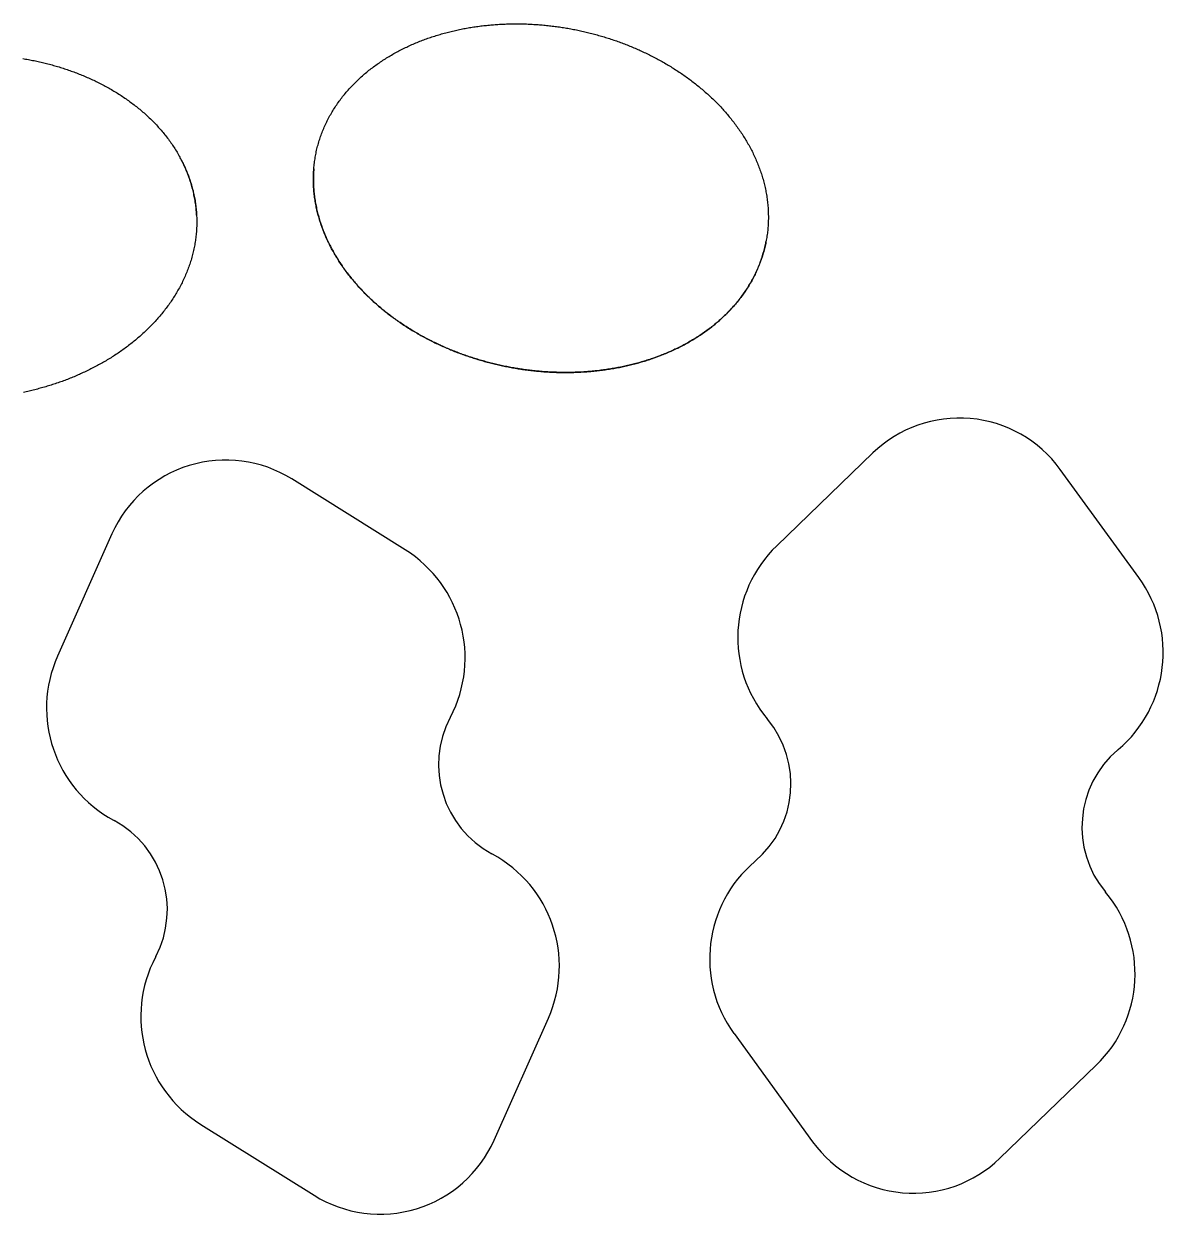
# Model space of a CAD drawing. Extents: x -88 to 61, y -41 to 84.
# Drawn here: x -27.04 to 12.71, y 42.54 to 84.08 of the extents above; entities that cross this region are included whole.
import ezdxf

# ---------------------------------------------------------------- set-up
doc = ezdxf.new("R2010")
doc.units = 0
doc.layers.get('0').update_dxf_attribs({"linetype": 'continuous'})

# ---------------------------------------------------------------- blocks, each defined once
blk = doc.blocks.new('CUT')
at = {"color": 0}
for p, q in [((2.584, 69.107), (-0.773, 65.864)), ((-13.733, 65.724), (-17.691, 68.199)), ((11.862, 64.758), (9.12, 68.535)), ((-23.965, 66.28), (-25.863, 62.016)), ((-12.163, 59.871), (-12.154, 59.887)), ((-1.104, 59.826), (-1.092, 59.812)), ((11.126, 58.743), (11.139, 58.755)), ((-23.907, 56.294), (-23.891, 56.285)), ((-10.693, 55.106), (-10.709, 55.115)), ((-1.526, 54.857), (-1.539, 54.845)), ((10.704, 53.774), (10.692, 53.788)), ((-22.437, 51.529), (-22.446, 51.513)), ((-10.635, 45.12), (-8.737, 49.384)), ((-2.262, 48.842), (0.48, 45.065)), ((7.016, 44.493), (10.373, 47.736)), ((-20.867, 45.676), (-16.909, 43.201))]:
    blk.add_line(p, q, dxfattribs=at)
blk.add_lwpolyline([(-1.147, 76.474), (-1.157, 76.425), (-1.167, 76.376), (-1.178, 76.327), (-1.189, 76.278), (-1.201, 76.23), (-1.214, 76.181), (-1.227, 76.133), (-1.241, 76.085), (-1.255, 76.037), (-1.269, 75.989), (-1.285, 75.941), (-1.3, 75.894), (-1.316, 75.847), (-1.333, 75.799), (-1.35, 75.753), (-1.368, 75.706), (-1.386, 75.659), (-1.405, 75.613), (-1.425, 75.567), (-1.444, 75.521), (-1.465, 75.475), (-1.485, 75.43), (-1.507, 75.384), (-1.528, 75.339), (-1.55, 75.295), (-1.573, 75.25), (-1.596, 75.206), (-1.62, 75.162), (-1.644, 75.118), (-1.668, 75.074), (-1.693, 75.031), (-1.719, 74.988), (-1.745, 74.945), (-1.771, 74.902), (-1.798, 74.86), (-1.825, 74.818), (-1.852, 74.777), (-1.88, 74.735), (-1.909, 74.694), (-1.938, 74.653), (-1.967, 74.612), (-1.996, 74.572), (-2.026, 74.532), (-2.057, 74.493), (-2.088, 74.453), (-2.119, 74.414), (-2.15, 74.375), (-2.182, 74.337), (-2.214, 74.298), (-2.247, 74.261), (-2.28, 74.223), (-2.313, 74.186), (-2.347, 74.149), (-2.381, 74.112), (-2.415, 74.076), (-2.45, 74.04), (-2.485, 74.004), (-2.52, 73.968), (-2.556, 73.933), (-2.592, 73.899), (-2.628, 73.864), (-2.664, 73.83), (-2.701, 73.796), (-2.738, 73.763), (-2.776, 73.729), (-2.813, 73.697), (-2.851, 73.664), (-2.89, 73.632), (-2.928, 73.6), (-2.967, 73.568), (-3.006, 73.537), (-3.045, 73.506), (-3.085, 73.475), (-3.124, 73.445), (-3.164, 73.415), (-3.205, 73.385), (-3.245, 73.356), (-3.286, 73.327), (-3.327, 73.298), (-3.368, 73.27), (-3.409, 73.242), (-3.451, 73.214), (-3.493, 73.187), (-3.535, 73.159), (-3.577, 73.133), (-3.619, 73.106), (-3.662, 73.08), (-3.705, 73.054), (-3.748, 73.029), (-3.791, 73.003), (-3.834, 72.978), (-3.878, 72.954), (-3.921, 72.929), (-3.965, 72.905), (-4.009, 72.882), (-4.053, 72.858), (-4.098, 72.835), (-4.142, 72.813), (-4.187, 72.79), (-4.232, 72.768), (-4.277, 72.746), (-4.322, 72.725), (-4.367, 72.703), (-4.413, 72.683), (-4.458, 72.662), (-4.504, 72.642), (-4.55, 72.622), (-4.596, 72.602), (-4.642, 72.582), (-4.688, 72.563), (-4.734, 72.544), (-4.781, 72.526), (-4.827, 72.508), (-4.874, 72.49), (-4.921, 72.472), (-4.968, 72.455), (-5.015, 72.438), (-5.062, 72.421), (-5.109, 72.405), (-5.156, 72.388), (-5.204, 72.372), (-5.251, 72.357), (-5.299, 72.342), (-5.346, 72.326), (-5.394, 72.312), (-5.442, 72.297), (-5.49, 72.283), (-5.538, 72.269), (-5.586, 72.256), (-5.634, 72.242), (-5.683, 72.229), (-5.731, 72.216), (-5.779, 72.204), (-5.828, 72.192), (-5.876, 72.18), (-5.925, 72.168), (-5.974, 72.157), (-6.022, 72.146), (-6.071, 72.135), (-6.12, 72.124), (-6.169, 72.114), (-6.218, 72.104), (-6.267, 72.094), (-6.316, 72.085), (-6.365, 72.075), (-6.414, 72.066), (-6.464, 72.058), (-6.513, 72.049), (-6.562, 72.041), (-6.612, 72.033), (-6.661, 72.026), (-6.711, 72.018), (-6.76, 72.011), (-6.81, 72.004), (-6.859, 71.998), (-6.909, 71.991), (-6.958, 71.985), (-7.008, 71.979), (-7.058, 71.974), (-7.107, 71.969), (-7.157, 71.964), (-7.207, 71.959), (-7.257, 71.954), (-7.307, 71.95), (-7.356, 71.946), (-7.406, 71.942), (-7.456, 71.939), (-7.506, 71.935), (-7.556, 71.932), (-7.606, 71.93), (-7.656, 71.927), (-7.706, 71.925), (-7.756, 71.923), (-7.806, 71.921), (-7.856, 71.92), (-7.906, 71.918), (-7.956, 71.917), (-8.006, 71.916), (-8.056, 71.916), (-8.106, 71.916), (-8.156, 71.916), (-8.206, 71.916), (-8.256, 71.916), (-8.306, 71.917), (-8.356, 71.918), (-8.406, 71.919), (-8.456, 71.921), (-8.506, 71.922), (-8.555, 71.924), (-8.605, 71.926), (-8.655, 71.929), (-8.705, 71.931), (-8.755, 71.934), (-8.805, 71.937), (-8.855, 71.941), (-8.905, 71.944), (-8.955, 71.948), (-9.005, 71.952), (-9.054, 71.956), (-9.104, 71.961), (-9.154, 71.966), (-9.204, 71.971), (-9.253, 71.976), (-9.303, 71.981), (-9.353, 71.987), (-9.402, 71.993), (-9.452, 71.999), (-9.502, 72.006), (-9.551, 72.012), (-9.601, 72.019), (-9.65, 72.026), (-9.7, 72.033), (-9.749, 72.041), (-9.799, 72.049), (-9.848, 72.057), (-9.897, 72.065), (-9.946, 72.074), (-9.996, 72.082), (-10.045, 72.091), (-10.094, 72.1), (-10.143, 72.11), (-10.192, 72.12), (-10.241, 72.129), (-10.29, 72.14), (-10.339, 72.15), (-10.388, 72.16), (-10.437, 72.171), (-10.486, 72.182), (-10.534, 72.194), (-10.583, 72.205), (-10.632, 72.217), (-10.68, 72.229), (-10.729, 72.241), (-10.777, 72.253), (-10.825, 72.266), (-10.874, 72.279), (-10.922, 72.292), (-10.97, 72.305), (-11.018, 72.319), (-11.066, 72.332), (-11.114, 72.346), (-11.162, 72.361), (-11.21, 72.375), (-11.258, 72.39), (-11.306, 72.405), (-11.353, 72.42), (-11.401, 72.435), (-11.449, 72.451), (-11.496, 72.466), (-11.543, 72.482), (-11.591, 72.499), (-11.638, 72.515), (-11.685, 72.532), (-11.732, 72.549), (-11.779, 72.566), (-11.826, 72.583), (-11.873, 72.601), (-11.919, 72.619), (-11.966, 72.637), (-12.012, 72.655), (-12.059, 72.674), (-12.105, 72.692), (-12.152, 72.711), (-12.198, 72.731), (-12.244, 72.75), (-12.29, 72.77), (-12.336, 72.79), (-12.381, 72.81), (-12.427, 72.83), (-12.473, 72.851), (-12.518, 72.871), (-12.563, 72.892), (-12.609, 72.914), (-12.654, 72.935), (-12.699, 72.957), (-12.744, 72.979), (-12.789, 73.001), (-12.833, 73.023), (-12.878, 73.046), (-12.922, 73.069), (-12.967, 73.092), (-13.011, 73.115), (-13.055, 73.139), (-13.099, 73.162), (-13.143, 73.186), (-13.187, 73.211), (-13.23, 73.235), (-13.274, 73.26), (-13.317, 73.284), (-13.361, 73.31), (-13.404, 73.335), (-13.447, 73.361), (-13.489, 73.386), (-13.532, 73.412), (-13.575, 73.439), (-13.617, 73.465), (-13.659, 73.492), (-13.701, 73.519), (-13.743, 73.546), (-13.785, 73.573), (-13.827, 73.601), (-13.868, 73.629), (-13.91, 73.657), (-13.951, 73.685), (-13.992, 73.714), (-14.033, 73.743), (-14.074, 73.772), (-14.114, 73.801), (-14.155, 73.83), (-14.195, 73.86), (-14.235, 73.89), (-14.275, 73.92), (-14.314, 73.951), (-14.354, 73.981), (-14.393, 74.012), (-14.432, 74.043), (-14.471, 74.075), (-14.51, 74.106), (-14.549, 74.138), (-14.587, 74.17), (-14.625, 74.202), (-14.663, 74.235), (-14.701, 74.267), (-14.739, 74.3), (-14.776, 74.333), (-14.813, 74.367), (-14.85, 74.4), (-14.887, 74.434), (-14.924, 74.468), (-14.96, 74.503), (-14.996, 74.537), (-15.032, 74.572), (-15.068, 74.607), (-15.103, 74.642), (-15.139, 74.678), (-15.174, 74.714), (-15.208, 74.749), (-15.243, 74.786), (-15.277, 74.822), (-15.311, 74.859), (-15.345, 74.895), (-15.379, 74.933), (-15.412, 74.97), (-15.445, 75.007), (-15.478, 75.045), (-15.51, 75.083), (-15.542, 75.121), (-15.574, 75.16), (-15.606, 75.198), (-15.638, 75.237), (-15.669, 75.276), (-15.7, 75.316), (-15.73, 75.355), (-15.76, 75.395), (-15.79, 75.435), (-15.82, 75.475), (-15.85, 75.516), (-15.879, 75.556), (-15.908, 75.597), (-15.936, 75.638), (-15.964, 75.68), (-15.992, 75.721), (-16.02, 75.763), (-16.047, 75.805), (-16.074, 75.847), (-16.1, 75.889), (-16.126, 75.932), (-16.152, 75.975), (-16.178, 76.018), (-16.203, 76.061), (-16.228, 76.104), (-16.252, 76.148), (-16.276, 76.192), (-16.3, 76.236), (-16.324, 76.28), (-16.347, 76.324), (-16.369, 76.369), (-16.391, 76.414), (-16.413, 76.459), (-16.435, 76.504), (-16.456, 76.549), (-16.477, 76.595), (-16.497, 76.64), (-16.517, 76.686), (-16.536, 76.732), (-16.555, 76.778), (-16.574, 76.825), (-16.592, 76.871), (-16.61, 76.918), (-16.627, 76.965), (-16.644, 77.012), (-16.661, 77.059), (-16.677, 77.107), (-16.693, 77.154), (-16.708, 77.202), (-16.723, 77.25), (-16.737, 77.297), (-16.751, 77.345), (-16.764, 77.394), (-16.777, 77.442), (-16.789, 77.49), (-16.801, 77.539), (-16.813, 77.588), (-16.823, 77.636), (-16.834, 77.685), (-16.844, 77.734), (-16.853, 77.783), (-16.862, 77.833), (-16.871, 77.882), (-16.879, 77.931), (-16.886, 77.981), (-16.893, 78.03), (-16.9, 78.08), (-16.906, 78.129), (-16.911, 78.179), (-16.916, 78.229), (-16.92, 78.279), (-16.924, 78.329), (-16.927, 78.378), (-16.93, 78.428), (-16.932, 78.478), (-16.934, 78.528), (-16.935, 78.578), (-16.936, 78.628), (-16.936, 78.678), (-16.936, 78.728), (-16.935, 78.778), (-16.933, 78.828), (-16.931, 78.878), (-16.928, 78.928), (-16.925, 78.978), (-16.921, 79.028), (-16.917, 79.078), (-16.912, 79.127), (-16.907, 79.177), (-16.901, 79.227), (-16.894, 79.276), (-16.887, 79.326), (-16.88, 79.375), (-16.872, 79.425), (-16.863, 79.474), (-16.854, 79.523), (-16.844, 79.572), (-16.834, 79.621), (-16.823, 79.67), (-16.811, 79.718), (-16.799, 79.767), (-16.787, 79.815), (-16.774, 79.864), (-16.76, 79.912), (-16.746, 79.96), (-16.732, 80.008), (-16.717, 80.055), (-16.701, 80.103), (-16.685, 80.15), (-16.668, 80.197), (-16.651, 80.244), (-16.633, 80.291), (-16.615, 80.337), (-16.596, 80.384), (-16.577, 80.43), (-16.557, 80.476), (-16.537, 80.522), (-16.516, 80.567), (-16.495, 80.612), (-16.473, 80.658), (-16.451, 80.702), (-16.428, 80.747), (-16.405, 80.791), (-16.382, 80.835), (-16.358, 80.879), (-16.333, 80.923), (-16.308, 80.966), (-16.283, 81.009), (-16.257, 81.052), (-16.231, 81.095), (-16.204, 81.137), (-16.177, 81.179), (-16.15, 81.221), (-16.122, 81.262), (-16.093, 81.303), (-16.064, 81.344), (-16.035, 81.385), (-16.006, 81.425), (-15.976, 81.465), (-15.945, 81.505), (-15.915, 81.544), (-15.883, 81.583), (-15.852, 81.622), (-15.82, 81.661), (-15.788, 81.699), (-15.755, 81.737), (-15.722, 81.774), (-15.689, 81.812), (-15.655, 81.849), (-15.621, 81.885), (-15.587, 81.922), (-15.553, 81.958), (-15.518, 81.994), (-15.482, 82.029), (-15.447, 82.064), (-15.411, 82.099), (-15.375, 82.133), (-15.338, 82.168), (-15.301, 82.202), (-15.264, 82.235), (-15.227, 82.268), (-15.189, 82.301), (-15.151, 82.334), (-15.113, 82.366), (-15.075, 82.398), (-15.036, 82.43), (-14.997, 82.461), (-14.958, 82.492), (-14.918, 82.523), (-14.878, 82.553), (-14.838, 82.583), (-14.798, 82.613), (-14.758, 82.642), (-14.717, 82.671), (-14.676, 82.7), (-14.635, 82.728), (-14.594, 82.756), (-14.552, 82.784), (-14.51, 82.812), (-14.468, 82.839), (-14.426, 82.866), (-14.384, 82.892), (-14.341, 82.918), (-14.298, 82.944), (-14.255, 82.97), (-14.212, 82.995), (-14.169, 83.02), (-14.125, 83.045), (-14.082, 83.069), (-14.038, 83.093), (-13.994, 83.117), (-13.95, 83.14), (-13.905, 83.163), (-13.861, 83.186), (-13.816, 83.208), (-13.771, 83.23), (-13.726, 83.252), (-13.681, 83.274), (-13.636, 83.295), (-13.591, 83.316), (-13.545, 83.337), (-13.499, 83.357), (-13.454, 83.377), (-13.408, 83.397), (-13.362, 83.416), (-13.315, 83.435), (-13.269, 83.454), (-13.223, 83.473), (-13.176, 83.491), (-13.129, 83.509), (-13.083, 83.527), (-13.036, 83.544), (-12.989, 83.561), (-12.942, 83.578), (-12.894, 83.594), (-12.847, 83.611), (-12.8, 83.626), (-12.752, 83.642), (-12.705, 83.657), (-12.657, 83.672), (-12.609, 83.687), (-12.561, 83.702), (-12.513, 83.716), (-12.465, 83.73), (-12.417, 83.743), (-12.369, 83.757), (-12.321, 83.77), (-12.272, 83.783), (-12.224, 83.795), (-12.176, 83.807), (-12.127, 83.819), (-12.078, 83.831), (-12.03, 83.843), (-11.981, 83.854), (-11.932, 83.865), (-11.883, 83.875), (-11.834, 83.885), (-11.785, 83.896), (-11.736, 83.905), (-11.687, 83.915), (-11.638, 83.924), (-11.589, 83.933), (-11.54, 83.942), (-11.49, 83.95), (-11.441, 83.958), (-11.392, 83.966), (-11.342, 83.974), (-11.293, 83.981), (-11.243, 83.988), (-11.194, 83.995), (-11.144, 84.002), (-11.095, 84.008), (-11.045, 84.014), (-10.995, 84.02), (-10.946, 84.026), (-10.896, 84.031), (-10.846, 84.036), (-10.797, 84.041), (-10.747, 84.045), (-10.697, 84.05), (-10.647, 84.054), (-10.597, 84.058), (-10.547, 84.061), (-10.497, 84.064), (-10.448, 84.067), (-10.398, 84.07), (-10.348, 84.073), (-10.298, 84.075), (-10.248, 84.077), (-10.198, 84.079), (-10.148, 84.08), (-10.098, 84.082), (-10.048, 84.083), (-9.998, 84.083), (-9.948, 84.084), (-9.898, 84.084), (-9.848, 84.084), (-9.798, 84.084), (-9.748, 84.084), (-9.698, 84.083), (-9.648, 84.082), (-9.598, 84.081), (-9.548, 84.08), (-9.498, 84.078), (-9.448, 84.076), (-9.398, 84.074), (-9.348, 84.072), (-9.298, 84.069), (-9.248, 84.066), (-9.198, 84.063), (-9.148, 84.06), (-9.099, 84.056), (-9.049, 84.052), (-8.999, 84.048), (-8.949, 84.044), (-8.899, 84.039), (-8.849, 84.035), (-8.8, 84.03), (-8.75, 84.025), (-8.7, 84.019), (-8.651, 84.013), (-8.601, 84.007), (-8.551, 84.001), (-8.502, 83.995), (-8.452, 83.988), (-8.403, 83.981), (-8.353, 83.974), (-8.304, 83.967), (-8.254, 83.96), (-8.205, 83.952), (-8.156, 83.944), (-8.106, 83.935), (-8.057, 83.927), (-8.008, 83.918), (-7.959, 83.909), (-7.909, 83.9), (-7.86, 83.891), (-7.811, 83.881), (-7.762, 83.871), (-7.713, 83.861), (-7.664, 83.851), (-7.615, 83.84), (-7.567, 83.83), (-7.518, 83.819), (-7.469, 83.807), (-7.42, 83.796), (-7.372, 83.784), (-7.323, 83.772), (-7.275, 83.76), (-7.226, 83.748), (-7.178, 83.735), (-7.13, 83.722), (-7.081, 83.709), (-7.033, 83.696), (-6.985, 83.682), (-6.937, 83.669), (-6.889, 83.655), (-6.841, 83.64), (-6.793, 83.626), (-6.745, 83.611), (-6.698, 83.596), (-6.65, 83.581), (-6.602, 83.566), (-6.555, 83.55), (-6.507, 83.535), (-6.46, 83.519), (-6.413, 83.502), (-6.366, 83.486), (-6.318, 83.469), (-6.271, 83.452), (-6.224, 83.435), (-6.177, 83.418), (-6.131, 83.4), (-6.084, 83.382), (-6.037, 83.364), (-5.991, 83.346), (-5.944, 83.328), (-5.898, 83.309), (-5.852, 83.29), (-5.806, 83.271), (-5.759, 83.251), (-5.713, 83.232), (-5.668, 83.212), (-5.622, 83.192), (-5.576, 83.171), (-5.531, 83.151), (-5.485, 83.13), (-5.44, 83.109), (-5.394, 83.088), (-5.349, 83.066), (-5.304, 83.045), (-5.259, 83.023), (-5.214, 83.001), (-5.17, 82.978), (-5.125, 82.956), (-5.081, 82.933), (-5.036, 82.91), (-4.992, 82.887), (-4.948, 82.863), (-4.904, 82.839), (-4.86, 82.815), (-4.816, 82.791), (-4.773, 82.767), (-4.729, 82.742), (-4.686, 82.717), (-4.642, 82.692), (-4.599, 82.667), (-4.556, 82.641), (-4.514, 82.615), (-4.471, 82.589), (-4.428, 82.563), (-4.386, 82.537), (-4.344, 82.51), (-4.301, 82.483), (-4.259, 82.456), (-4.218, 82.429), (-4.176, 82.401), (-4.134, 82.373), (-4.093, 82.345), (-4.052, 82.317), (-4.011, 82.288), (-3.97, 82.259), (-3.929, 82.23), (-3.889, 82.201), (-3.848, 82.172), (-3.808, 82.142), (-3.768, 82.112), (-3.728, 82.082), (-3.688, 82.052), (-3.649, 82.021), (-3.609, 81.99), (-3.57, 81.959), (-3.531, 81.928), (-3.493, 81.896), (-3.454, 81.864), (-3.415, 81.832), (-3.377, 81.8), (-3.339, 81.768), (-3.301, 81.735), (-3.264, 81.702), (-3.226, 81.669), (-3.189, 81.636), (-3.152, 81.602), (-3.115, 81.568), (-3.079, 81.534), (-3.042, 81.5), (-3.006, 81.465), (-2.97, 81.43), (-2.935, 81.395), (-2.899, 81.36), (-2.864, 81.325), (-2.829, 81.289), (-2.794, 81.253), (-2.759, 81.217), (-2.725, 81.181), (-2.691, 81.144), (-2.657, 81.107), (-2.624, 81.07), (-2.59, 81.033), (-2.557, 80.995), (-2.525, 80.957), (-2.492, 80.92), (-2.46, 80.881), (-2.428, 80.843), (-2.396, 80.804), (-2.365, 80.765), (-2.333, 80.726), (-2.303, 80.687), (-2.272, 80.647), (-2.242, 80.608), (-2.212, 80.568), (-2.182, 80.527), (-2.152, 80.487), (-2.123, 80.446), (-2.095, 80.406), (-2.066, 80.364), (-2.038, 80.323), (-2.01, 80.282), (-1.982, 80.24), (-1.955, 80.198), (-1.928, 80.156), (-1.902, 80.114), (-1.875, 80.071), (-1.849, 80.028), (-1.824, 79.985), (-1.799, 79.942), (-1.774, 79.899), (-1.749, 79.855), (-1.725, 79.811), (-1.701, 79.767), (-1.678, 79.723), (-1.655, 79.679), (-1.632, 79.634), (-1.61, 79.589), (-1.588, 79.545), (-1.567, 79.499), (-1.546, 79.454), (-1.525, 79.409), (-1.504, 79.363), (-1.485, 79.317), (-1.465, 79.271), (-1.446, 79.225), (-1.427, 79.178), (-1.409, 79.132), (-1.391, 79.085), (-1.374, 79.038), (-1.357, 78.991), (-1.34, 78.944), (-1.324, 78.897), (-1.308, 78.849), (-1.293, 78.802), (-1.278, 78.754), (-1.264, 78.706), (-1.25, 78.658), (-1.237, 78.61), (-1.224, 78.561), (-1.212, 78.513), (-1.2, 78.464), (-1.188, 78.416), (-1.177, 78.367), (-1.167, 78.318), (-1.157, 78.269), (-1.147, 78.22), (-1.138, 78.171), (-1.13, 78.122), (-1.122, 78.072), (-1.114, 78.023), (-1.107, 77.973), (-1.101, 77.924), (-1.095, 77.874), (-1.089, 77.824), (-1.084, 77.775), (-1.08, 77.725), (-1.076, 77.675), (-1.073, 77.625), (-1.07, 77.575), (-1.068, 77.525), (-1.066, 77.475), (-1.065, 77.425), (-1.064, 77.375), (-1.064, 77.325), (-1.064, 77.275), (-1.065, 77.225), (-1.067, 77.175), (-1.069, 77.125), (-1.072, 77.075), (-1.075, 77.025), (-1.078, 76.976), (-1.083, 76.926), (-1.087, 76.876), (-1.093, 76.826), (-1.099, 76.777), (-1.105, 76.727), (-1.112, 76.678), (-1.12, 76.628), (-1.128, 76.579), (-1.136, 76.53), (-1.146, 76.48)], close=True, dxfattribs=at)
for points in [[(-27.077, 82.871), (-27.027, 82.863), (-26.978, 82.855), (-26.929, 82.846), (-26.88, 82.837), (-26.831, 82.828), (-26.781, 82.819), (-26.732, 82.809), (-26.683, 82.799), (-26.634, 82.789), (-26.586, 82.779), (-26.537, 82.768), (-26.488, 82.757), (-26.439, 82.746), (-26.39, 82.735), (-26.342, 82.723), (-26.293, 82.711), (-26.245, 82.699), (-26.196, 82.687), (-26.148, 82.674), (-26.1, 82.661), (-26.051, 82.648), (-26.003, 82.635), (-25.955, 82.621), (-25.907, 82.607), (-25.859, 82.593), (-25.811, 82.578), (-25.763, 82.564), (-25.716, 82.549), (-25.668, 82.534), (-25.62, 82.518), (-25.573, 82.503), (-25.526, 82.487), (-25.478, 82.47), (-25.431, 82.454), (-25.384, 82.437), (-25.337, 82.42), (-25.29, 82.403), (-25.243, 82.386), (-25.196, 82.368), (-25.15, 82.35), (-25.103, 82.331), (-25.057, 82.313), (-25.01, 82.294), (-24.964, 82.275), (-24.918, 82.256), (-24.872, 82.236), (-24.826, 82.216), (-24.781, 82.196), (-24.735, 82.176), (-24.689, 82.155), (-24.644, 82.134), (-24.599, 82.113), (-24.554, 82.091), (-24.509, 82.07), (-24.464, 82.048), (-24.419, 82.025), (-24.374, 82.003), (-24.33, 81.98), (-24.285, 81.957), (-24.241, 81.933), (-24.197, 81.91), (-24.153, 81.886), (-24.11, 81.861), (-24.066, 81.837), (-24.023, 81.812), (-23.979, 81.787), (-23.936, 81.762), (-23.893, 81.736), (-23.85, 81.71), (-23.808, 81.684), (-23.765, 81.658), (-23.723, 81.631), (-23.681, 81.604), (-23.639, 81.577), (-23.597, 81.549), (-23.556, 81.521), (-23.515, 81.493), (-23.473, 81.465), (-23.432, 81.436), (-23.392, 81.407), (-23.351, 81.378), (-23.311, 81.348), (-23.271, 81.319), (-23.231, 81.288), (-23.191, 81.258), (-23.152, 81.227), (-23.112, 81.196), (-23.073, 81.165), (-23.034, 81.134), (-22.996, 81.102), (-22.958, 81.07), (-22.919, 81.037), (-22.882, 81.005), (-22.844, 80.972), (-22.807, 80.939), (-22.77, 80.905), (-22.733, 80.871), (-22.696, 80.837), (-22.66, 80.803), (-22.624, 80.768), (-22.588, 80.733), (-22.553, 80.698), (-22.517, 80.662), (-22.482, 80.627), (-22.448, 80.59), (-22.414, 80.554), (-22.38, 80.517), (-22.346, 80.481), (-22.312, 80.443), (-22.279, 80.406), (-22.247, 80.368), (-22.214, 80.33), (-22.182, 80.292), (-22.15, 80.253), (-22.119, 80.214), (-22.088, 80.175), (-22.057, 80.136), (-22.026, 80.096), (-21.996, 80.056), (-21.967, 80.016), (-21.937, 79.975), (-21.908, 79.935), (-21.88, 79.894), (-21.851, 79.852), (-21.824, 79.811), (-21.796, 79.769), (-21.769, 79.727), (-21.742, 79.685), (-21.716, 79.642), (-21.69, 79.599), (-21.665, 79.556), (-21.64, 79.513), (-21.615, 79.47), (-21.591, 79.426), (-21.567, 79.382), (-21.544, 79.338), (-21.521, 79.293), (-21.498, 79.249), (-21.476, 79.204), (-21.455, 79.159), (-21.434, 79.113), (-21.413, 79.068), (-21.393, 79.022), (-21.373, 78.976), (-21.354, 78.93), (-21.335, 78.883), (-21.317, 78.837), (-21.299, 78.79), (-21.282, 78.743), (-21.265, 78.696), (-21.249, 78.649), (-21.233, 78.602), (-21.218, 78.554), (-21.203, 78.506), (-21.188, 78.458), (-21.175, 78.41), (-21.161, 78.362), (-21.149, 78.314), (-21.136, 78.265), (-21.125, 78.217), (-21.114, 78.168), (-21.103, 78.119), (-21.093, 78.07), (-21.083, 78.021), (-21.074, 77.972), (-21.066, 77.922), (-21.058, 77.873), (-21.051, 77.824), (-21.044, 77.774), (-21.037, 77.724), (-21.032, 77.675), (-21.027, 77.625), (-21.022, 77.575), (-21.018, 77.525), (-21.014, 77.476), (-21.011, 77.426), (-21.011, 77.419), (-21.009, 77.369), (-21.007, 77.319), (-21.006, 77.269), (-21.005, 77.219), (-21.005, 77.169), (-21.005, 77.119), (-21.006, 77.069), (-21.008, 77.019), (-21.01, 76.969), (-21.013, 76.919), (-21.016, 76.869), (-21.019, 76.819), (-21.024, 76.769), (-21.029, 76.72), (-21.034, 76.67), (-21.04, 76.62), (-21.046, 76.571), (-21.053, 76.521), (-21.061, 76.472), (-21.069, 76.422), (-21.078, 76.373), (-21.087, 76.324), (-21.096, 76.275), (-21.107, 76.226), (-21.117, 76.177), (-21.128, 76.128), (-21.14, 76.08), (-21.152, 76.031), (-21.165, 75.983), (-21.178, 75.935), (-21.192, 75.887), (-21.206, 75.839), (-21.221, 75.791), (-21.236, 75.743), (-21.252, 75.696), (-21.268, 75.649), (-21.285, 75.601), (-21.302, 75.554), (-21.32, 75.508), (-21.338, 75.461), (-21.356, 75.415), (-21.375, 75.368), (-21.395, 75.322), (-21.415, 75.276), (-21.435, 75.231), (-21.456, 75.185), (-21.477, 75.14), (-21.498, 75.095), (-21.52, 75.05), (-21.543, 75.005), (-21.566, 74.961), (-21.589, 74.917), (-21.613, 74.873), (-21.637, 74.829), (-21.661, 74.785), (-21.686, 74.742), (-21.712, 74.699), (-21.737, 74.656), (-21.763, 74.613), (-21.79, 74.571), (-21.817, 74.529), (-21.844, 74.487), (-21.871, 74.445), (-21.899, 74.403), (-21.927, 74.362), (-21.956, 74.321), (-21.985, 74.28), (-22.014, 74.24), (-22.044, 74.199), (-22.074, 74.159), (-22.104, 74.12), (-22.135, 74.08), (-22.166, 74.041), (-22.197, 74.002), (-22.229, 73.963), (-22.26, 73.924), (-22.293, 73.886), (-22.325, 73.848), (-22.358, 73.81), (-22.391, 73.773), (-22.424, 73.736), (-22.458, 73.699), (-22.492, 73.662), (-22.526, 73.625), (-22.56, 73.589), (-22.595, 73.553), (-22.63, 73.518), (-22.665, 73.482), (-22.701, 73.447), (-22.737, 73.412), (-22.773, 73.377), (-22.809, 73.343), (-22.845, 73.309), (-22.882, 73.275), (-22.919, 73.241), (-22.956, 73.208), (-22.994, 73.175), (-23.032, 73.142), (-23.07, 73.109), (-23.108, 73.077), (-23.146, 73.045), (-23.185, 73.013), (-23.223, 72.982), (-23.262, 72.95), (-23.302, 72.919), (-23.341, 72.888), (-23.381, 72.858), (-23.421, 72.828), (-23.461, 72.798), (-23.501, 72.768), (-23.541, 72.739), (-23.582, 72.709), (-23.622, 72.68), (-23.663, 72.652), (-23.705, 72.623), (-23.746, 72.595), (-23.787, 72.567), (-23.829, 72.539), (-23.871, 72.512), (-23.913, 72.485), (-23.955, 72.458), (-23.997, 72.431), (-24.04, 72.405), (-24.082, 72.379), (-24.125, 72.353), (-24.168, 72.327), (-24.211, 72.302), (-24.254, 72.277), (-24.298, 72.252), (-24.341, 72.228), (-24.385, 72.203), (-24.429, 72.179), (-24.473, 72.155), (-24.517, 72.132), (-24.561, 72.108), (-24.605, 72.085), (-24.65, 72.062), (-24.695, 72.04), (-24.739, 72.017), (-24.784, 71.995), (-24.829, 71.974), (-24.874, 71.952), (-24.919, 71.931), (-24.965, 71.91), (-25.01, 71.889), (-25.056, 71.868), (-25.101, 71.848), (-25.147, 71.828), (-25.193, 71.808), (-25.239, 71.788), (-25.285, 71.769), (-25.331, 71.75), (-25.378, 71.731), (-25.424, 71.712), (-25.471, 71.694), (-25.517, 71.676), (-25.564, 71.658), (-25.611, 71.64), (-25.658, 71.623), (-25.705, 71.606), (-25.752, 71.589), (-25.799, 71.572), (-25.846, 71.556), (-25.893, 71.539), (-25.941, 71.523), (-25.988, 71.508), (-26.036, 71.492), (-26.083, 71.477), (-26.131, 71.462), (-26.179, 71.447), (-26.227, 71.433), (-26.274, 71.418), (-26.322, 71.404), (-26.371, 71.391), (-26.419, 71.377), (-26.467, 71.364), (-26.515, 71.351), (-26.563, 71.338), (-26.612, 71.325), (-26.66, 71.313), (-26.709, 71.301), (-26.757, 71.289), (-26.806, 71.277), (-26.855, 71.266), (-26.903, 71.255), (-26.952, 71.244), (-27.001, 71.233), (-27.05, 71.222)], [(-21.011, 77.419), (-21.014, 77.469), (-21.017, 77.518), (-21.021, 77.568), (-21.026, 77.618), (-21.031, 77.668), (-21.037, 77.718), (-21.043, 77.767), (-21.05, 77.817), (-21.057, 77.866), (-21.065, 77.916), (-21.073, 77.965), (-21.082, 78.014), (-21.092, 78.063), (-21.102, 78.112), (-21.112, 78.161), (-21.123, 78.21), (-21.135, 78.258), (-21.147, 78.307), (-21.16, 78.355), (-21.173, 78.403), (-21.187, 78.452), (-21.201, 78.499), (-21.215, 78.547), (-21.231, 78.595), (-21.246, 78.642), (-21.263, 78.69), (-21.279, 78.737), (-21.297, 78.784), (-21.314, 78.83), (-21.333, 78.877), (-21.351, 78.923), (-21.37, 78.97), (-21.39, 79.016), (-21.41, 79.061), (-21.431, 79.107), (-21.452, 79.152), (-21.473, 79.197), (-21.495, 79.242), (-21.518, 79.287), (-21.541, 79.331), (-21.564, 79.376), (-21.581, 79.407)], [(-16.922, 79.023), (-16.925, 78.973), (-16.929, 78.923), (-16.931, 78.873), (-16.933, 78.823), (-16.935, 78.773), (-16.936, 78.723), (-16.936, 78.673), (-16.936, 78.623), (-16.935, 78.573), (-16.934, 78.523), (-16.932, 78.473), (-16.93, 78.423), (-16.927, 78.373), (-16.924, 78.324), (-16.92, 78.274), (-16.915, 78.224), (-16.911, 78.174), (-16.905, 78.124), (-16.899, 78.075), (-16.893, 78.025), (-16.886, 77.976), (-16.878, 77.926), (-16.87, 77.877), (-16.862, 77.828), (-16.852, 77.779), (-16.843, 77.729), (-16.833, 77.68), (-16.822, 77.632), (-16.811, 77.583), (-16.8, 77.534), (-16.788, 77.486), (-16.776, 77.437), (-16.763, 77.389), (-16.749, 77.341), (-16.735, 77.293), (-16.721, 77.245), (-16.706, 77.197), (-16.691, 77.149), (-16.675, 77.102), (-16.659, 77.055), (-16.643, 77.007), (-16.626, 76.96), (-16.608, 76.913), (-16.59, 76.867), (-16.572, 76.82), (-16.554, 76.774), (-16.534, 76.728), (-16.515, 76.682), (-16.495, 76.636), (-16.475, 76.59), (-16.454, 76.545), (-16.433, 76.499), (-16.411, 76.454), (-16.389, 76.409), (-16.367, 76.364), (-16.344, 76.32), (-16.321, 76.276), (-16.298, 76.231), (-16.274, 76.187), (-16.25, 76.144), (-16.225, 76.1), (-16.201, 76.057), (-16.175, 76.013), (-16.15, 75.97), (-16.124, 75.928), (-16.098, 75.885), (-16.071, 75.843), (-16.044, 75.801), (-16.017, 75.759), (-15.989, 75.717), (-15.961, 75.676), (-15.933, 75.634), (-15.905, 75.593), (-15.876, 75.552), (-15.847, 75.512), (-15.817, 75.471), (-15.788, 75.431), (-15.757, 75.391), (-15.727, 75.351), (-15.697, 75.312), (-15.666, 75.273), (-15.634, 75.233), (-15.603, 75.195), (-15.571, 75.156), (-15.539, 75.118), (-15.507, 75.079), (-15.474, 75.041), (-15.442, 75.004), (-15.409, 74.966), (-15.375, 74.929), (-15.342, 74.892), (-15.308, 74.855), (-15.274, 74.818), (-15.239, 74.782), (-15.205, 74.746), (-15.17, 74.71), (-15.135, 74.674), (-15.1, 74.639), (-15.064, 74.604), (-15.029, 74.569), (-14.993, 74.534), (-14.957, 74.499), (-14.92, 74.465), (-14.884, 74.431), (-14.847, 74.397), (-14.81, 74.363), (-14.773, 74.33), (-14.735, 74.297), (-14.697, 74.264), (-14.66, 74.231), (-14.622, 74.199), (-14.583, 74.167), (-14.545, 74.135), (-14.506, 74.103), (-14.468, 74.071), (-14.429, 74.04), (-14.389, 74.009), (-14.35, 73.978), (-14.31, 73.948), (-14.271, 73.917), (-14.231, 73.887), (-14.191, 73.857), (-14.151, 73.827), (-14.11, 73.798), (-14.07, 73.769), (-14.029, 73.74), (-13.988, 73.711), (-13.947, 73.682), (-13.906, 73.654), (-13.864, 73.626), (-13.823, 73.598), (-13.781, 73.571), (-13.739, 73.543), (-13.697, 73.516), (-13.655, 73.489), (-13.613, 73.462), (-13.57, 73.436), (-13.528, 73.41), (-13.485, 73.384), (-13.442, 73.358), (-13.399, 73.332), (-13.356, 73.307), (-13.313, 73.282), (-13.27, 73.257), (-13.226, 73.232), (-13.183, 73.208), (-13.139, 73.184), (-13.095, 73.16), (-13.051, 73.136), (-13.007, 73.113), (-12.962, 73.089), (-12.918, 73.066), (-12.874, 73.044), (-12.829, 73.021), (-12.784, 72.999), (-12.739, 72.977), (-12.694, 72.955), (-12.649, 72.933), (-12.604, 72.912), (-12.559, 72.89), (-12.514, 72.869), (-12.468, 72.849), (-12.423, 72.828), (-12.377, 72.808), (-12.331, 72.788), (-12.285, 72.768), (-12.239, 72.748), (-12.193, 72.729), (-12.147, 72.71), (-12.101, 72.691), (-12.054, 72.672), (-12.008, 72.653), (-11.961, 72.635), (-11.915, 72.617), (-11.868, 72.599), (-11.821, 72.582), (-11.774, 72.564), (-11.727, 72.547), (-11.68, 72.53), (-11.633, 72.514), (-11.586, 72.497), (-11.539, 72.481), (-11.491, 72.465), (-11.444, 72.449), (-11.396, 72.433), (-11.349, 72.418), (-11.301, 72.403), (-11.253, 72.388), (-11.205, 72.374), (-11.158, 72.359), (-11.11, 72.345), (-11.062, 72.331), (-11.014, 72.317), (-10.965, 72.304), (-10.917, 72.29), (-10.869, 72.277), (-10.821, 72.265), (-10.772, 72.252), (-10.724, 72.24), (-10.675, 72.227), (-10.627, 72.216), (-10.578, 72.204), (-10.529, 72.192), (-10.481, 72.181), (-10.432, 72.17), (-10.383, 72.159), (-10.334, 72.149), (-10.285, 72.139), (-10.236, 72.128), (-10.187, 72.119), (-10.138, 72.109), (-10.089, 72.1), (-10.04, 72.09), (-9.991, 72.081), (-9.942, 72.073), (-9.892, 72.064), (-9.843, 72.056), (-9.794, 72.048), (-9.744, 72.04), (-9.695, 72.033), (-9.645, 72.025), (-9.596, 72.018), (-9.546, 72.011), (-9.497, 72.005), (-9.447, 71.998), (-9.398, 71.992), (-9.348, 71.986), (-9.298, 71.981), (-9.249, 71.975), (-9.199, 71.97), (-9.149, 71.965), (-9.099, 71.96), (-9.049, 71.956), (-9, 71.952), (-8.95, 71.948), (-8.9, 71.944), (-8.85, 71.94), (-8.8, 71.937), (-8.75, 71.934), (-8.7, 71.931), (-8.65, 71.928), (-8.6, 71.926), (-8.551, 71.924), (-8.501, 71.922), (-8.451, 71.92), (-8.401, 71.919), (-8.351, 71.918), (-8.301, 71.917), (-8.251, 71.916), (-8.201, 71.916), (-8.151, 71.916), (-8.101, 71.916), (-8.051, 71.916), (-8.001, 71.917), (-7.951, 71.917), (-7.901, 71.918), (-7.851, 71.92), (-7.801, 71.921), (-7.751, 71.923), (-7.701, 71.925), (-7.651, 71.927), (-7.601, 71.93), (-7.551, 71.933), (-7.501, 71.936), (-7.451, 71.939), (-7.401, 71.943), (-7.351, 71.946), (-7.302, 71.95), (-7.252, 71.955), (-7.202, 71.959), (-7.152, 71.964), (-7.102, 71.969), (-7.053, 71.974), (-7.003, 71.98), (-6.953, 71.986), (-6.904, 71.992), (-6.854, 71.998), (-6.805, 72.005), (-6.755, 72.012), (-6.706, 72.019), (-6.656, 72.026), (-6.607, 72.034), (-6.557, 72.042), (-6.508, 72.05), (-6.459, 72.058), (-6.41, 72.067), (-6.36, 72.076), (-6.311, 72.085), (-6.262, 72.095), (-6.213, 72.105), (-6.164, 72.115), (-6.115, 72.125), (-6.066, 72.136), (-6.018, 72.147), (-5.969, 72.158), (-5.92, 72.169), (-5.872, 72.181), (-5.823, 72.193), (-5.775, 72.205), (-5.726, 72.218), (-5.678, 72.23), (-5.63, 72.244), (-5.581, 72.257), (-5.533, 72.271), (-5.485, 72.285), (-5.437, 72.299), (-5.389, 72.313), (-5.342, 72.328), (-5.294, 72.343), (-5.246, 72.358), (-5.199, 72.374), (-5.151, 72.39), (-5.104, 72.406), (-5.057, 72.423), (-5.01, 72.439), (-4.963, 72.457), (-4.916, 72.474), (-4.869, 72.492), (-4.823, 72.51), (-4.776, 72.528), (-4.73, 72.546), (-4.683, 72.565), (-4.637, 72.584), (-4.591, 72.604), (-4.545, 72.624), (-4.499, 72.644), (-4.454, 72.664), (-4.408, 72.685), (-4.363, 72.706), (-4.317, 72.727), (-4.272, 72.748), (-4.227, 72.77), (-4.183, 72.792), (-4.138, 72.815), (-4.093, 72.838), (-4.049, 72.861), (-4.005, 72.884), (-3.961, 72.908), (-3.917, 72.932), (-3.873, 72.956), (-3.83, 72.981), (-3.786, 73.006), (-3.743, 73.031), (-3.7, 73.057), (-3.658, 73.083), (-3.615, 73.109), (-3.573, 73.135), (-3.53, 73.162), (-3.488, 73.189), (-3.447, 73.217), (-3.405, 73.245), (-3.364, 73.273), (-3.323, 73.301), (-3.282, 73.33), (-3.241, 73.359), (-3.201, 73.388), (-3.16, 73.418), (-3.12, 73.448), (-3.081, 73.478), (-3.041, 73.509), (-3.002, 73.54), (-2.963, 73.571), (-2.924, 73.603), (-2.886, 73.635), (-2.848, 73.667), (-2.81, 73.7), (-2.772, 73.733), (-2.735, 73.766), (-2.698, 73.799), (-2.661, 73.833), (-2.624, 73.868), (-2.588, 73.902), (-2.552, 73.937), (-2.517, 73.972), (-2.481, 74.007), (-2.446, 74.043), (-2.412, 74.079), (-2.378, 74.116), (-2.344, 74.152), (-2.31, 74.189), (-2.277, 74.227), (-2.244, 74.264), (-2.211, 74.302), (-2.179, 74.34), (-2.147, 74.379), (-2.116, 74.418), (-2.085, 74.457), (-2.054, 74.496), (-2.023, 74.536), (-1.993, 74.576), (-1.964, 74.617), (-1.935, 74.657), (-1.906, 74.698), (-1.878, 74.739), (-1.85, 74.781), (-1.822, 74.822), (-1.795, 74.864), (-1.768, 74.907), (-1.742, 74.949), (-1.716, 74.992), (-1.691, 75.035), (-1.666, 75.079), (-1.642, 75.122), (-1.617, 75.166), (-1.594, 75.21), (-1.571, 75.254), (-1.548, 75.299), (-1.526, 75.344), (-1.504, 75.389), (-1.483, 75.434), (-1.463, 75.48), (-1.442, 75.525), (-1.423, 75.571), (-1.403, 75.618), (-1.385, 75.664), (-1.366, 75.71), (-1.349, 75.757), (-1.332, 75.804), (-1.315, 75.851), (-1.299, 75.899), (-1.283, 75.946), (-1.268, 75.994), (-1.253, 76.042), (-1.239, 76.09), (-1.226, 76.138), (-1.213, 76.186), (-1.2, 76.234), (-1.188, 76.283), (-1.177, 76.332), (-1.166, 76.38), (-1.156, 76.429), (-1.147, 76.474)], [(-21.011, 77.411), (-21.011, 77.419)]]:
    blk.add_lwpolyline(points, dxfattribs=at)
for centre, radius, start, end in [((5.603, 65.981), 4.346, 35.9878, 134.0122), ((-19.995, 64.514), 4.346, 57.9878, 156.0122), ((-16.089, 61.955), 4.445, -27.7234, 57.9878), ((2.315, 62.667), 4.445, 134.0122, -140.2766), ((8.266, 62.146), 4.445, -49.7234, 35.9878), ((-21.801, 60.209), 4.445, 156.0122, -118.2766), ((-9.034, 58.227), 3.534, 152.2766, -118.2766), ((-3.811, 57.553), 3.534, -49.7234, 39.7234), ((13.411, 56.047), 3.534, 130.2766, -140.2766), ((-25.566, 53.173), 3.534, -27.7234, 61.7234), ((-12.799, 51.191), 4.445, -23.9878, 61.7234), ((1.334, 51.454), 4.445, 130.2766, -144.0122), ((7.285, 50.933), 4.445, -45.9878, 39.7234), ((-18.511, 49.445), 4.445, 152.2766, -122.0122), ((-14.605, 46.886), 4.346, -122.0122, -23.9878), ((3.997, 47.619), 4.346, -144.0122, -45.9878)]:
    blk.add_arc(centre, radius, start, end, dxfattribs=at)

msp = doc.modelspace()

# ---------------------------------------------------------------- block references
at = {"color": 0}
msp.add_blockref('CUT', (0, 0), dxfattribs=at)

doc.saveas('drawing.dxf')
